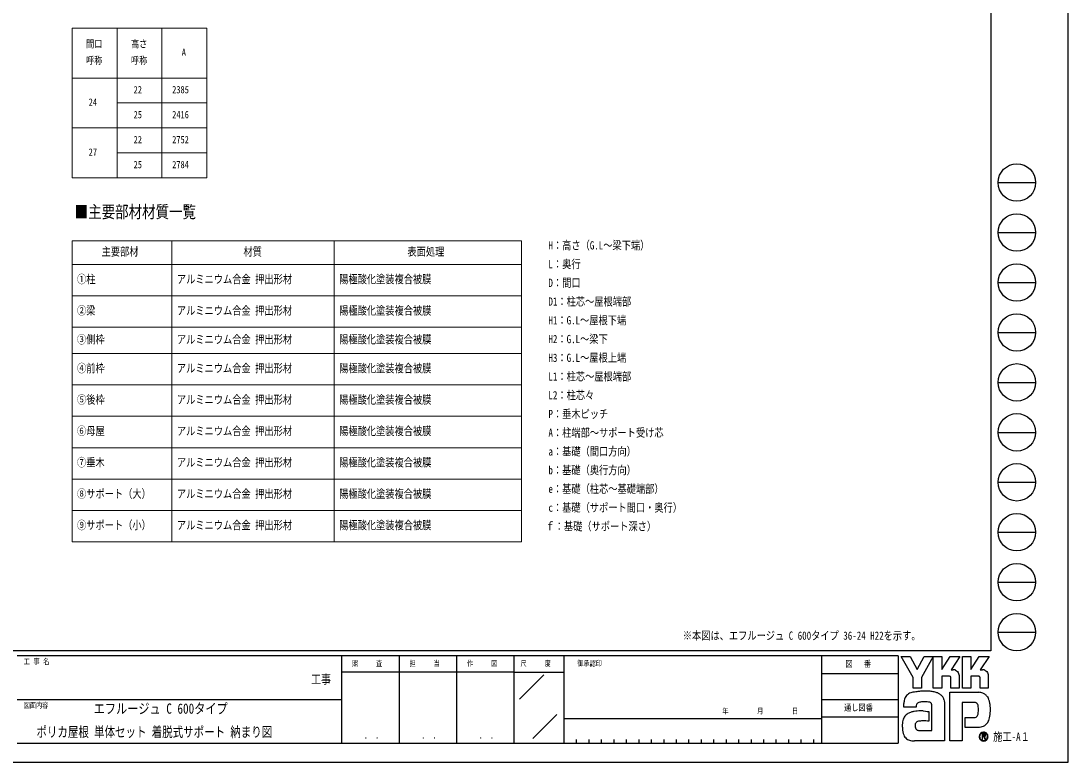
# Model space of a CAD drawing. Units: millimetres, scale not verified. Extents: x -10512 to 10512, y -7425 to 7425.
# Drawn here: x 26 to 10512, y -7425 to -7 of the extents above; entities that cross this region are included whole.
import ezdxf
from ezdxf.enums import TextEntityAlignment as Align

# ---------------------------------------------------------------- set-up
doc = ezdxf.new("R2010")
doc.units = ezdxf.units.MM
doc.header["$LTSCALE"] = 30
doc.layers.add('0-1_TABLE1', color=7, linetype='Continuous', lineweight=18)
doc.layers.add('0-2_USER1', color=3, linetype='Continuous')
doc.layers.add('0-7_YKK_ZWAK', color=7, linetype='Continuous')
doc.styles.add('ＭＳ ゴシック', font='')
doc.styles.get('ＭＳ ゴシック').set_extended_font_data('MS Gothic')

msp = doc.modelspace()

# ---------------------------------------------------------------- linework, layer by layer
at = {"layer": '0-1_TABLE1'}
for p, q in [((537.85, -78.5), (1887.85, -78.5)), ((537.85, -78.5), (537.85, -1578.5)), ((987.85, -78.5), (987.85, -1578.5)), ((1437.85, -78.5), (1437.85, -1578.5)), ((1887.85, -78.5), (1887.85, -1578.5)), ((537.85, -578.5), (1887.85, -578.5)), ((987.85, -828.5), (1887.85, -828.5)), ((537.85, -1078.5), (1887.85, -1078.5)), ((987.85, -1328.5), (1887.85, -1328.5)), ((537.85, -1578.5), (1887.85, -1578.5)), ((537.55, -2207.02), (5037.55, -2207.02)), ((537.55, -2207.02), (537.55, -5221.13)), ((1537.55, -2207.02), (1537.55, -5221.13)), ((3162.55, -2207.02), (3162.55, -5221.13)), ((5037.55, -2207.02), (5037.55, -5221.13)), ((537.55, -2444.96), (5037.55, -2444.96)), ((537.55, -2759.07), (5037.55, -2759.07)), ((537.55, -3073.18), (5037.55, -3073.18)), ((537.55, -3336.48), (5037.55, -3336.48)), ((537.55, -3650.59), (5037.55, -3650.59)), ((537.55, -3964.7), (5037.55, -3964.7)), ((537.55, -4278.81), (5037.55, -4278.81)), ((537.55, -4592.92), (5037.55, -4592.92)), ((537.55, -4907.02), (5037.55, -4907.02)), ((537.55, -5221.13), (5037.55, -5221.13))]:
    msp.add_line(p, q, dxfattribs=at)
at = {"layer": '0-7_YKK_ZWAK'}
for p, q in [((9737.55, 6937.5), (9737.55, -6312.5)), ((9812.55, -1625), (10187.55, -1625)), ((9812.55, -2125), (10187.55, -2125)), ((9812.55, -2625), (10187.55, -2625)), ((9812.55, -3125), (10187.55, -3125)), ((9812.55, -3625), (10187.55, -3625)), ((9812.55, -4125), (10187.55, -4125)), ((9812.55, -4625), (10187.55, -4625)), ((9812.55, -5125), (10187.55, -5125)), ((9812.55, -5625), (10187.55, -5625)), ((9812.55, -6125), (10187.55, -6125)), ((9737.55, -6312.5), (-9762.45, -6312.5)), ((3237.55, -6362.5), (-12.45, -6362.5)), ((3812.55, -6362.5), (3812.55, -7237.5)), ((4387.55, -6362.5), (4387.55, -7237.5)), ((4962.55, -6362.5), (4962.55, -7237.5)), ((5462.55, -6362.5), (4962.55, -6362.5)), ((8043.8, -6362.5), (5462.55, -6362.5)), ((5462.55, -6362.5), (5462.55, -7237.5)), ((8043.8, -6362.5), (8043.8, -7237.5)), ((8812.55, -6362.5), (8043.8, -6362.5)), ((8812.55, -6362.5), (8812.55, -7237.5)), ((4962.55, -6525), (3237.55, -6525)), ((4962.55, -6525), (5462.55, -6525)), ((5017.76, -6795.73), (5262.59, -6550.9)), ((8043.8, -6537.5), (8812.55, -6537.5)), ((-12.45, -6800), (3237.55, -6800)), ((8043.8, -6800), (8812.55, -6800)), ((5151.68, -7189.97), (5392.23, -6949.42)), ((5462.55, -6987.5), (8043.8, -6987.5)), ((8812.55, -6975), (8043.8, -6975)), ((5587.55, -7200), (5587.55, -7237.5)), ((5712.55, -7200), (5712.55, -7237.5)), ((5837.55, -7200), (5837.55, -7237.5)), ((5962.55, -7200), (5962.55, -7237.5)), ((6087.55, -7200), (6087.55, -7237.5)), ((6212.55, -7200), (6212.55, -7237.5)), ((6337.55, -7200), (6337.55, -7237.5)), ((6462.55, -7200), (6462.55, -7237.5)), ((6587.55, -7200), (6587.55, -7237.5)), ((6712.55, -7200), (6712.55, -7237.5)), ((6837.55, -7200), (6837.55, -7237.5)), ((6962.55, -7200), (6962.55, -7237.5)), ((7087.55, -7200), (7087.55, -7237.5)), ((7212.55, -7200), (7212.55, -7237.5)), ((7337.55, -7200), (7337.55, -7237.5)), ((7462.55, -7200), (7462.55, -7237.5)), ((7587.55, -7200), (7587.55, -7237.5)), ((7712.55, -7200), (7712.55, -7237.5)), ((7837.55, -7200), (7837.55, -7237.5)), ((7962.55, -7200), (7962.55, -7237.5)), ((9666.68, -7209.95), (9666.68, -7209.95)), ((9697.91, -7139.3), (9697.91, -7139.3)), ((-12.45, -7237.5), (3237.55, -7237.5)), ((3237.55, -7237.5), (4962.55, -7237.5)), ((4962.55, -7237.5), (5462.55, -7237.5)), ((5462.55, -7237.5), (8043.8, -7237.5)), ((8043.8, -7237.5), (8812.55, -7237.5))]:
    msp.add_line(p, q, dxfattribs=at)
for points in [[(-10512.5, -7425), (10512.5, -7425), (10512.5, 7425), (-10512.5, 7425)], [(8840.05, -6370), (8932.08, -6370), (9001.18, -6500.25), (9070.1, -6370), (9162.19, -6370), (9044.18, -6579.98), (9044.18, -6685.33), (8960.24, -6685.33), (8960.24, -6577.14)]]:
    msp.add_lwpolyline(points, close=True, dxfattribs=at)
for points in [[(4962.55, -6362.5), (3237.55, -6362.5), (3237.55, -7237.5)], [(9326.37, -6566.52), (9246.92, -6566.52), (9246.92, -6685.24), (9162.29, -6685.24), (9162.29, -6370), (9246.92, -6370), (9246.92, -6498.96), (9330.17, -6370), (9429.6, -6370), (9340.4, -6500.53), (9343.56, -6500.53), (9347.05, -6500.53), (9350.63, -6500.53), (9354.08, -6500.53), (9357.16, -6500.53), (9359.65, -6500.53), (9361.31, -6500.53), (9361.92, -6500.53)], [(9618.78, -6566.52), (9539.42, -6566.52), (9539.42, -6685.33), (9454.74, -6685.33), (9454.74, -6370), (9539.42, -6370), (9539.42, -6498.96), (9622.58, -6370), (9722.01, -6370), (9632.81, -6500.53), (9636, -6500.53), (9639.51, -6500.53), (9643.09, -6500.53), (9646.53, -6500.53), (9649.6, -6500.53), (9652.08, -6500.53), (9653.73, -6500.53), (9654.33, -6500.53)], [(9386.26, -6505.53), (9396.37, -6511.31), (9404.93, -6518.83), (9411.81, -6527.8), (9416.89, -6537.87), (9420.03, -6548.74), (9421.1, -6560.09), (9421.1, -6685.55), (9338.53, -6685.55), (9338.53, -6578.52)], [(9678.7, -6505.53), (9688.84, -6511.31), (9697.44, -6518.83), (9704.35, -6527.8), (9709.46, -6537.87), (9712.62, -6548.74), (9713.7, -6560.09), (9713.7, -6685.33), (9630.93, -6685.33), (9630.93, -6578.52)], [(9269.27, -6797.91), (9272.82, -6812.25), (9274.83, -6827.61), (9275.46, -6843.97), (9275.46, -7212.5), (8973.88, -7212.5)], [(9572.17, -6828.77), (9452.98, -6828.77), (9452.98, -7212.5), (9328.08, -7212.5), (9328.08, -6726.98), (9618.38, -6726.98)], [(9696.78, -6761.28), (9704.93, -6771.56), (9711.03, -6781.52), (9715.29, -6790.54)], [(9011.99, -6830.78), (9006.18, -6834.05), (9001.65, -6838.04), (8998.22, -6842.71), (8995.73, -6847.99), (8994.01, -6853.83), (8992.9, -6860.17), (8992.23, -6866.97), (8991.82, -6874.17), (8866.86, -6874.47), (8867.23, -6857.38), (8867.92, -6838.18)], [(9059.87, -6913.82), (9083.52, -6915.38), (9102.11, -6917.46), (9114.28, -6919.42), (9118.63, -6920.58), (9118.63, -7016.18), (9104.81, -7014.72), (9089.64, -7013.9), (9074.12, -7013.58), (9059.22, -7013.63), (9045.92, -7013.91), (9035.21, -7014.27), (9028.06, -7014.59), (9025.46, -7014.73), (9014.66, -7016.71), (9005.34, -7019.8), (8997.51, -7024.03), (8991.17, -7029.42), (8986.32, -7035.99), (8982.96, -7043.76), (8981.09, -7052.75), (8980.71, -7062.98), (8981.91, -7074.22), (8984.29, -7083.52), (8987.73, -7091.04), (8992.07, -7096.97), (8997.15, -7101.49), (9002.83, -7104.76), (9008.97, -7106.98), (9015.4, -7108.31), (9148.16, -7108.31), (9148.16, -6862.68), (9148.19, -6857.81), (9147.94, -6853.05), (9147.32, -6848.47), (9146.25, -6844.12), (9144.66, -6840.06), (9142.46, -6836.37), (9139.59, -6833.1), (9135.97, -6830.31)], [(9135.97, -6830.31), (9128.18, -6827.25), (9115.73, -6824.67), (9099.85, -6822.75), (9081.77, -6821.74), (9062.71, -6821.82), (9043.91, -6823.21)], [(9614.57, -6902.49), (9614.41, -6886.58), (9613.65, -6872.24), (9611.86, -6859.66), (9608.59, -6848.98)], [(9686.41, -7052.43), (9674.87, -7061.39), (9662.86, -7068.44), (9650.46, -7073.7), (9637.75, -7077.3), (9624.84, -7079.36), (9611.8, -7080.02), (9483.4, -7080.02), (9483.4, -6979.16), (9555.8, -6979.16), (9569.15, -6978.97), (9580.89, -6977.83), (9590.97, -6974.88)], [(9686.52, -7156.49), (9686.45, -7155.03), (9686.27, -7153.62), (9685.97, -7152.26), (9685.55, -7150.97), (9685.01, -7149.75), (9684.35, -7148.59), (9683.58, -7147.52), (9682.7, -7146.53), (9681.54, -7145.51), (9680.26, -7144.62), (9678.85, -7143.86), (9677.33, -7143.23), (9675.7, -7142.74), (9673.96, -7142.39), (9672.12, -7142.18), (9670.19, -7142.11), (9651.25, -7142.11), (9651.25, -7197.85), (9656.97, -7197.85), (9656.97, -7147.79), (9670.19, -7147.79), (9671.56, -7147.84), (9672.84, -7147.97), (9674.04, -7148.19), (9675.16, -7148.5), (9676.18, -7148.89), (9677.11, -7149.36), (9677.94, -7149.92), (9678.66, -7150.56)], [(9680.9, -7156.49), (9680.55, -7159.17), (9679.59, -7161.28), (9678.15, -7162.89), (9676.37, -7164.06), (9674.36, -7164.86), (9672.26, -7165.35), (9670.21, -7165.6), (9668.32, -7165.67), (9663.36, -7165.67), (9665.86, -7169.92), (9682.23, -7198.04), (9688.78, -7198.04), (9673, -7170.98), (9674.48, -7170.68), (9675.89, -7170.31), (9677.23, -7169.86), (9678.49, -7169.33), (9679.67, -7168.72), (9680.77, -7168.04), (9681.78, -7167.28), (9682.7, -7166.44)]]:
    msp.add_lwpolyline(points, dxfattribs=at)
for centre in [(10000.05, -1625), (10000.05, -2125), (10000.05, -2625), (10000.05, -3125), (10000.05, -3625), (10000.05, -4125), (10000.05, -4625), (10000.05, -5125), (10000.05, -5625), (10000.05, -6125)]:
    msp.add_circle(centre, 187.5, dxfattribs=at)
for centre, radius, start, end in [((9362.04, -6562.97), 62.44, 78.26798, 90.11215), ((9654.45, -6563.08), 62.55, 78.27851, 90.10826), ((9326.81, -6578.23), 11.72, 358.57817, 92.1683), ((9362.93, -6558.43), 57.81, 66.19963, 78.22058), ((9619.27, -6578.18), 11.67, 358.29941, 92.43455), ((9655.31, -6558.7), 58.09, 66.2483, 78.23226), ((9017.6, -6839.67), 149.2, 163.48385, 171.57982), ((8979.01, -6828.22), 108.95, 152.2125, 163.4865), ((8962.34, -6819.6), 90.18, 138.03852, 152.12015), ((8962.33, -6820.02), 90.45, 122.60463, 137.83438), ((8974.29, -6839.36), 113.2, 108.37421, 122.42809), ((8993.23, -6906.73), 183.13, 100.93159, 107.35499), ((9055.13, -7207.04), 489.75, 97.86054, 101.37938), ((9084.19, -7408.95), 693.73, 94.90201, 97.9576), ((9086.17, -7425.11), 710, 91.6169, 94.94971), ((9083.42, -7310.15), 595.01, 87.51794, 91.66439), ((9091.15, -7144.44), 429.12, 81.92631, 87.59083), ((9113.97, -6988.08), 271.1, 73.67137, 82.05943), ((9147.82, -6874.79), 152.88, 60.60528, 73.9085), ((9161.67, -6847.16), 122.01, 52.17347, 59.90542), ((9174.06, -6831.12), 101.74, 43.55042, 52.14561), ((9180.89, -6824.52), 92.24, 34.48659, 43.50182), ((9180.94, -6824.38), 92.12, 25.58915, 34.43128), ((9172.74, -6828.22), 101.17, 17.43089, 25.54591), ((9613.64, -6860.53), 133.64, 78.73198, 87.96551), ((9617.56, -6840.49), 113.22, 69.03034, 78.69541), ((9621.21, -6830.75), 102.82, 59.39484, 68.9885), ((9622.9, -6827.78), 99.4, 50.3012, 59.3616), ((9622.28, -6828.48), 100.33, 42.05209, 50.28551), ((9572.73, -6857.03), 157.3, 14.76267, 25.00486), ((9094.51, -6851.15), 226.96, 171.55622, 176.72493), ((9017.56, -7179.03), 264.11, 99.87193, 106.59825), ((9031.61, -7258.18), 344.49, 94.78469, 99.91711), ((9038.45, -7336.93), 423.53, 90.80099, 94.81812), ((9044.98, -6909.07), 84.96, 102.4979, 112.84632), ((9061.41, -6979.98), 157.75, 96.37207, 102.75341), ((9039.49, -7395.56), 482.18, 87.57779, 90.82714), ((9572.85, -6890.03), 61.26, 77.94572, 90.63794), ((9578.18, -6865.04), 35.72, 60.20991, 77.92418), ((9581.63, -6858.55), 28.37, 39.8078, 59.75378), ((9576.78, -6862.26), 34.47, 22.65544, 39.38165), ((9330.51, -6903.94), 284.06, 355.2339, 0.29193), ((9476.25, -6883.32), 257.3, 7.9139, 14.95041), ((9379.89, -6897.34), 354.67, 2.54376, 8.01251), ((9340.42, -6901.25), 394.19, 352.8937, 357.82206), ((9324.66, -6900.24), 409.98, 357.76419, 2.60674), ((9022.45, -7051.74), 170.01, 164.97537, 174.56739), ((8981.14, -7040.72), 127.26, 153.89178, 164.94341), ((8962.32, -7031.67), 106.37, 142.04688, 153.80771), ((8958.69, -7029.07), 101.91, 130.60221, 141.94427), ((8964.69, -7036.28), 111.29, 120.60724, 130.53081), ((8976.54, -7056.43), 134.67, 112.58838, 120.58162), ((8992.48, -7094.75), 176.17, 106.61303, 112.59024), ((9579.3, -6948.57), 28.78, 293.91672, 314.09376), ((9575.37, -6945.11), 34, 314.78099, 333.92928), ((9550.12, -6932.85), 62.07, 334.00676, 347.34989), ((9481.24, -6916.9), 132.77, 347.14308, 355.40008), ((9625.9, -6973.56), 98.37, 326.23251, 339.61931), ((9533.51, -6937.79), 197.44, 339.22498, 347.31457), ((9422.87, -6911.98), 311.04, 347.15166, 352.97565), ((9095.33, -7058.72), 243.22, 174.55588, 182.47272), ((9231.24, -7056.58), 379.12, 181.90948, 187.89042), ((9071.73, -7079.01), 218.04, 187.80471, 196.36971), ((9666.75, -7170.47), 44.1, 90.09157, 179.92363), ((9666.59, -7170.11), 39.14, 89.86602, 135.149), ((9666.75, -7170.39), 44.02, 44.93442, 90.08536), ((9666.76, -7170.41), 39.44, 45.03108, 90.11509), ((9603.07, -6958.47), 125.59, 311.57033, 318.66243), ((9588.53, -6945.72), 144.93, 318.67367, 325.29112), ((8987.51, -7103.89), 130.22, 196.3102, 208.20993), ((8950.84, -7123.41), 88.68, 208.29777, 223.35561), ((8942.57, -7130.69), 77.67, 223.64205, 239.63663), ((8949.43, -7118.2), 91.91, 239.8785, 253.65355), ((8962, -7075.02), 136.89, 253.69102, 263.74909), ((8972.65, -6980.24), 232.26, 263.68487, 270.30455), ((9666.49, -7170.52), 43.83, 179.86065, 225.14399), ((9666.48, -7170.33), 39.22, 134.8007, 180.12175), ((9666.32, -7170.58), 39.06, 179.75513, 225.29722), ((9666.7, -7170.53), 43.98, 224.94536, 269.98445), ((9666.61, -7170.94), 39.01, 224.62822, 270.10973), ((9666.62, -7170.35), 39.6, 270.09072, 359.90926), ((9666.69, -7170.31), 44.2, 269.98802, 314.93777), ((9672.52, -7156.26), 8.38, 358.3894, 42.86139), ((9672.69, -7156.89), 13.84, 316.37674, 1.6565), ((9666.79, -7170.42), 39.43, 0.00643, 45.07115), ((9667.1, -7170.25), 43.68, 359.78949, 45.13288), ((9666.99, -7170.6), 43.78, 314.92572, 0.23508)]:
    msp.add_arc(centre, radius, start, end, dxfattribs=at)

# ---------------------------------------------------------------- texts
at = {"layer": '0-1_TABLE1', "style": 'ＭＳ ゴシック', "width": 0.8}
for s, height, p in [('間口', 73.31, (677.52, -295.17)), ('高さ', 73.31, (1127.52, -295.17)), ('A', 73.31, (1636.18, -378.5)), ('呼称', 73.31, (677.52, -461.83)), ('呼称', 73.31, (1127.52, -461.83)), ('22', 73.31, (1154.18, -753.5)), ('2385', 73.31, (1540.18, -753.5)), ('24', 73.31, (704.18, -878.5)), ('25', 73.31, (1154.18, -1003.5)), ('2416', 73.31, (1540.18, -1003.5)), ('22', 73.31, (1154.18, -1253.5)), ('2752', 73.31, (1540.18, -1253.5)), ('27', 73.31, (704.18, -1378.5)), ('25', 73.31, (1154.18, -1503.5)), ('2784', 73.31, (1540.18, -1503.5)), ('主要部材', 82.48, (833.55, -2382.24)), ('材質', 82.48, (2254.05, -2382.24)), ('表面処理', 82.48, (3896.05, -2382.24)), ('①柱', 82.48, (587.55, -2658.27)), ('アルミニウム合金 押出形材', 82.48, (1587.55, -2658.27)), ('陽極酸化塗装複合被膜', 82.48, (3212.55, -2658.27)), ('②梁', 82.48, (587.55, -2972.37)), ('アルミニウム合金 押出形材', 82.48, (1587.55, -2972.37)), ('陽極酸化塗装複合被膜', 82.48, (3212.55, -2972.37)), ('③側枠', 82.48, (587.55, -3261.08)), ('アルミニウム合金 押出形材', 82.48, (1587.55, -3261.08)), ('陽極酸化塗装複合被膜', 82.48, (3212.55, -3261.08)), ('④前枠', 82.48, (587.55, -3549.78)), ('アルミニウム合金 押出形材', 82.48, (1587.55, -3549.78)), ('陽極酸化塗装複合被膜', 82.48, (3212.55, -3549.78)), ('⑤後枠', 82.48, (587.55, -3863.89)), ('アルミニウム合金 押出形材', 82.48, (1587.55, -3863.89)), ('陽極酸化塗装複合被膜', 82.48, (3212.55, -3863.89)), ('⑥母屋', 82.48, (587.55, -4178)), ('アルミニウム合金 押出形材', 82.48, (1587.55, -4178)), ('陽極酸化塗装複合被膜', 82.48, (3212.55, -4178)), ('⑦垂木', 82.48, (587.55, -4492.11)), ('アルミニウム合金 押出形材', 82.48, (1587.55, -4492.11)), ('陽極酸化塗装複合被膜', 82.48, (3212.55, -4492.11)), ('⑧サポート（大）', 82.48, (587.55, -4806.22)), ('アルミニウム合金 押出形材', 82.48, (1587.55, -4806.22)), ('陽極酸化塗装複合被膜', 82.48, (3212.55, -4806.22)), ('⑨サポート（小）', 82.48, (587.55, -5120.33)), ('アルミニウム合金 押出形材', 82.48, (1587.55, -5120.33)), ('陽極酸化塗装複合被膜', 82.48, (3212.55, -5120.33))]:
    msp.add_text(s, height=height, dxfattribs=at).set_placement(p, align=Align.BOTTOM_LEFT)
at = {"layer": '0-2_USER1', "style": 'ＭＳ ゴシック'}
for s, height, width, p in [('■主要部材材質一覧', 123.8, 0.8, (563.49, -2016.8)), ('H：高さ（G.L～梁下端）', 82.48, 0.8, (5308.5, -2319.5)), ('L：奥行', 82.48, 0.8, (5308.5, -2507)), ('D：間口', 82.48, 0.8, (5308.5, -2694.5)), ('D1：柱芯～屋根端部', 82.48, 0.8, (5308.5, -2882)), ('H1：G.L～屋根下端', 82.48, 0.8, (5308.5, -3069.5)), ('H2：G.L～梁下', 82.48, 0.8, (5308.5, -3257)), ('H3：G.L～屋根上端', 82.48, 0.8, (5308.5, -3444.5)), ('L1：柱芯～屋根端部', 82.48, 0.8, (5308.5, -3632)), ('L2：柱芯々', 82.48, 0.8, (5308.5, -3819.5)), ('P：垂木ピッチ', 82.48, 0.8, (5308.5, -4007)), ('A：柱端部～サポート受け芯', 82.48, 0.8, (5308.5, -4194.5)), ('a：基礎（間口方向）', 82.48, 0.8, (5308.5, -4382)), ('b：基礎（奥行方向）', 82.48, 0.8, (5308.5, -4569.5)), ('e：基礎（柱芯～基礎端部）', 82.48, 0.8, (5308.5, -4757)), ('c：基礎（サポート間口・奥行）', 82.48, 0.8, (5308.5, -4944.5)), ('ｆ：基礎（サポート深さ）', 82.48, 0.8, (5278.5, -5132)), ('※本図は、エフルージュ C 600タイプ 36-24 H22を示す。', 82.48, 0.8, (6654.21, -6225.73)), ('エフルージュ C 600タイプ', 102.6, 0.8, (753.83, -6972.08)), ('ポリカ屋根 単体セット 着脱式サポート 納まり図', 102.6, 0.75, (181, -7205.42))]:
    msp.add_text(s, height=height, dxfattribs=dict(at, width=width)).set_placement(p, align=Align.BOTTOM_LEFT)
at = {"layer": '0-7_YKK_ZWAK', "style": 'ＭＳ ゴシック', "width": 0.8}
for s, height, p in [('工 事 名', 54.99, (53.17, -6462.5)), ('照     査', 54.99, (3341.05, -6481.25)), ('担     当', 54.99, (3918.05, -6481.25)), ('作     図', 54.99, (4493.05, -6481.25)), ('尺     度', 54.99, (5028.55, -6481.25)), ('御承認印', 54.99, (5597.85, -6481.25)), ('図\u3000 番', 64.15, (8283.51, -6493.75)), ('工事', 91.64, (2930.83, -6668.66)), ('図面内容', 54.99, (53.17, -6900)), ('年        月        日', 54.99, (7049.77, -6958.04)), ('通し図番', 64.15, (8269.51, -6931.25)), ('施工-A１', 82.48, (9762.55, -7237.5)), ('． ．', 64.79, (3462.5, -7210.88)), ('． ．', 64.79, (4037.5, -7210.88)), ('． ．', 64.79, (4612.5, -7210.88))]:
    msp.add_text(s, height=height, dxfattribs=at).set_placement(p, align=Align.BOTTOM_LEFT)

doc.saveas('drawing.dxf')
